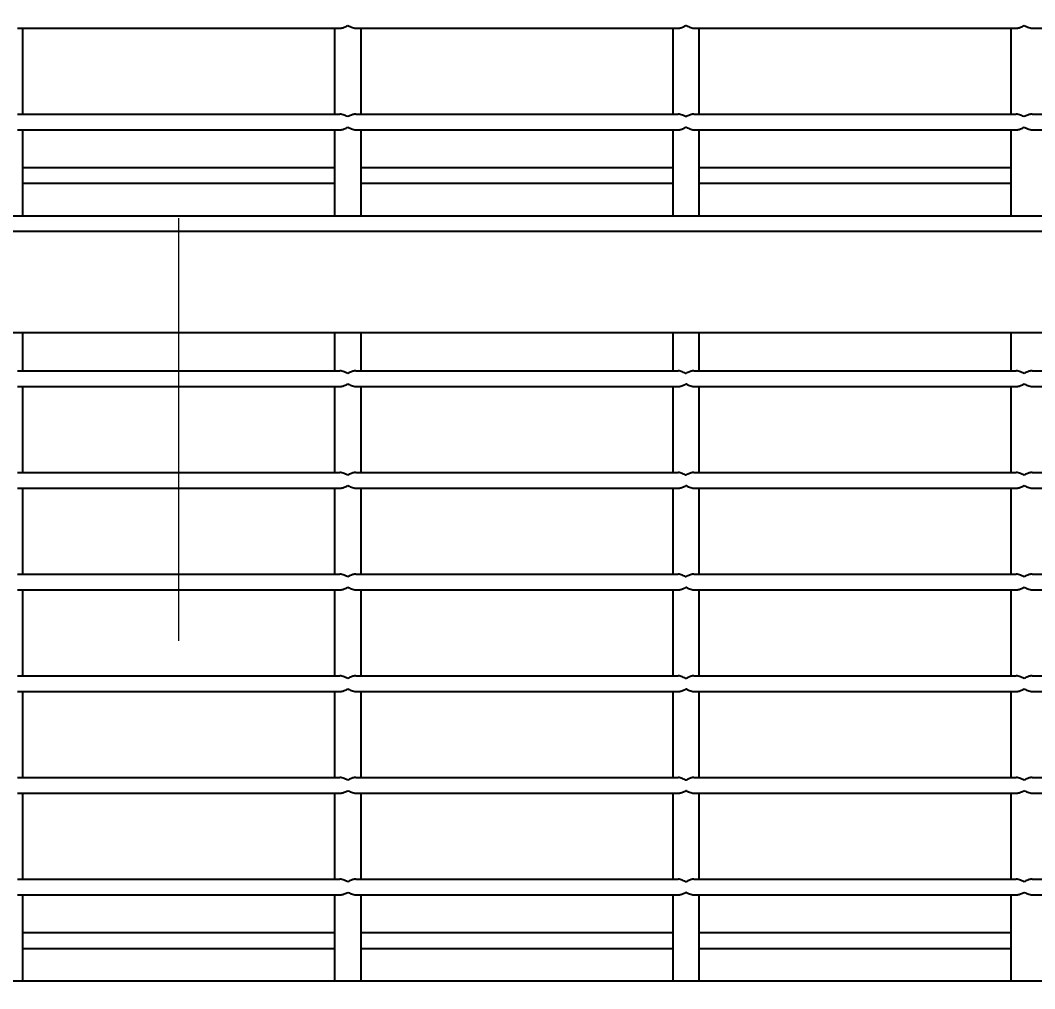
# Model space of a CAD drawing. Header units: millimetres. Extents: x 1293 to 41893, y 1011 to 26911.
# Drawn here: x 13346.9 to 13550.1, y 12121.7 to 12315.6 of the extents above; entities that cross this region are included whole.
import ezdxf

# ---------------------------------------------------------------- set-up
doc = ezdxf.new("R2010")
doc.units = ezdxf.units.MM
doc.header["$LTSCALE"] = 50
doc.linetypes.add('CENTERX2', pattern=[20.32, 12.7, -2.54, 2.54, -2.54])
doc.layers.add('CAPA_1', color=7, linetype='Continuous')
doc.styles.add('SLDTEXTSTYLE0', font='TXT', dxfattribs={"width": 0.75})
doc.dimstyles.new('SLDDIMSTYLE0', dxfattribs={"dimtxt": 100, "dimasz": 100, "dimexe": 0, "dimexo": 0.0625, "dimgap": 25, "dimtad": 2, "dimdec": 0, "dimlfac": 1.5, "dimrnd": 1e-09, "dimzin": 12, "dimdsep": 46, "dimtxsty": 'SLDTEXTSTYLE0', "dimsah": 1, "dimcen": 0.09, "dimadec": 0, "dimazin": 3, "dimtfac": 1, "dimtdec": 0, "dimtofl": 0, "dimtmove": 0, "dimatfit": 3, "dimfxl": 1, "dimfrac": 2, "dimtolj": 1, "dimtzin": 12, "dimarcsym": 0})

# ---------------------------------------------------------------- blocks, each defined once
blk = doc.blocks.new('_D_19')
at = {"layer": 'CAPA_1', "transparency": 16777216}
for p, q in [((16745.16, 13594.82), (16745.16, 10791.15)), ((13378.61, 10942.55), (13378.61, 10791.15)), ((13378.61, 10841.15), (16745.16, 10841.15))]:
    blk.add_line(p, q, dxfattribs=at)
for points in [[(13378.61, 10841.15), (13478.61, 10825.76), (13478.61, 10856.53)], [(16745.16, 10841.15), (16645.16, 10856.53), (16645.16, 10825.76)]]:
    blk.add_solid(points, dxfattribs=at)
at = {"layer": 'CAPA_1', "transparency": 16777216, "insert": (14914.11, 10970.05), "char_height": 100, "attachment_point": 1, "style": 'SLDTEXTSTYLE0'}
blk.add_mtext('5050', dxfattribs=at)

msp = doc.modelspace()

# ---------------------------------------------------------------- linework, layer by layer
at = {"color": 7, "linetype": 'Continuous', "lineweight": 25}
for p, q in [((13346.3343163, 12314.06043), (13410.8926497, 12314.06043)), ((13347.3926497, 12296.87543), (13347.3926497, 12314.06043)), ((13409.8343163, 12314.06043), (13409.8343163, 12296.87543)), ((13414.0676497, 12314.06043), (13478.625983, 12314.06043)), ((13415.125983, 12296.87543), (13415.125983, 12314.06043)), ((13477.5676497, 12314.06043), (13477.5676497, 12296.87543)), ((13481.800983, 12314.06043), (13546.3593163, 12314.06043)), ((13482.8593163, 12296.87543), (13482.8593163, 12314.06043)), ((13545.300983, 12314.06043), (13545.300983, 12296.87543)), ((13549.5343163, 12314.06043), (13614.0926497, 12314.06043)), ((13346.3343163, 12296.87543), (13410.8926497, 12296.87543)), ((13414.0676497, 12296.87543), (13478.625983, 12296.87543)), ((13481.800983, 12296.87543), (13546.3593163, 12296.87543)), ((13549.5343163, 12296.87543), (13614.0926497, 12296.87543)), ((13346.3343163, 12293.70043), (13410.8926497, 12293.70043)), ((13347.3926497, 12276.51543), (13347.3926497, 12293.70043)), ((13409.8343163, 12293.70043), (13409.8343163, 12276.51543)), ((13414.0676497, 12293.70043), (13478.625983, 12293.70043)), ((13415.125983, 12276.51543), (13415.125983, 12293.70043)), ((13477.5676497, 12293.70043), (13477.5676497, 12276.51543)), ((13481.800983, 12293.70043), (13546.3593163, 12293.70043)), ((13482.8593163, 12276.51543), (13482.8593163, 12293.70043)), ((13545.300983, 12293.70043), (13545.300983, 12276.51543)), ((13549.5343163, 12293.70043), (13614.0926497, 12293.70043)), ((13347.3926497, 12286.1865414), (13409.8343163, 12286.1865414)), ((13415.125983, 12286.1865414), (13477.5676497, 12286.1865414)), ((13482.8593163, 12286.1865414), (13545.300983, 12286.1865414)), ((13347.3926497, 12283.0115414), (13409.8343163, 12283.0115414)), ((13415.125983, 12283.0115414), (13477.5676497, 12283.0115414)), ((13482.8593163, 12283.0115414), (13545.300983, 12283.0115414)), ((13126.7301497, 12276.51543), (13630.4968163, 12276.51543)), ((13630.4968163, 12273.34043), (13126.7301497, 12273.34043)), ((13124.6101497, 12253.1287633), (13632.6168163, 12253.1287633)), ((13347.3926497, 12245.4665414), (13347.3926497, 12253.1287633)), ((13409.8343163, 12253.1287633), (13409.8343163, 12245.4665414)), ((13415.125983, 12245.4665414), (13415.125983, 12253.1287633)), ((13477.5676497, 12253.1287633), (13477.5676497, 12245.4665414)), ((13482.8593163, 12245.4665414), (13482.8593163, 12253.1287633)), ((13545.300983, 12253.1287633), (13545.300983, 12245.4665414)), ((13346.3343163, 12245.4665414), (13410.8926497, 12245.4665414)), ((13414.0676497, 12245.4665414), (13478.625983, 12245.4665414)), ((13481.800983, 12245.4665414), (13546.3593163, 12245.4665414)), ((13549.5343163, 12245.4665414), (13614.0926497, 12245.4665414)), ((13346.3343163, 12242.2915414), (13410.8926497, 12242.2915414)), ((13347.3926497, 12225.1065414), (13347.3926497, 12242.2915414)), ((13409.8343163, 12242.2915414), (13409.8343163, 12225.1065414)), ((13414.0676497, 12242.2915414), (13478.625983, 12242.2915414)), ((13415.125983, 12225.1065414), (13415.125983, 12242.2915414)), ((13477.5676497, 12242.2915414), (13477.5676497, 12225.1065414)), ((13481.800983, 12242.2915414), (13546.3593163, 12242.2915414)), ((13482.8593163, 12225.1065414), (13482.8593163, 12242.2915414)), ((13545.300983, 12242.2915414), (13545.300983, 12225.1065414)), ((13549.5343163, 12242.2915414), (13614.0926497, 12242.2915414)), ((13346.3343163, 12225.1065414), (13410.8926497, 12225.1065414)), ((13414.0676497, 12225.1065414), (13478.625983, 12225.1065414)), ((13481.800983, 12225.1065414), (13546.3593163, 12225.1065414)), ((13549.5343163, 12225.1065414), (13614.0926497, 12225.1065414)), ((13346.3343163, 12221.9315414), (13410.8926497, 12221.9315414)), ((13347.3926497, 12204.7465414), (13347.3926497, 12221.9315414)), ((13409.8343163, 12221.9315414), (13409.8343163, 12204.7465414)), ((13414.0676497, 12221.9315414), (13478.625983, 12221.9315414)), ((13415.125983, 12204.7465414), (13415.125983, 12221.9315414)), ((13477.5676497, 12221.9315414), (13477.5676497, 12204.7465414)), ((13481.800983, 12221.9315414), (13546.3593163, 12221.9315414)), ((13482.8593163, 12204.7465414), (13482.8593163, 12221.9315414)), ((13545.300983, 12221.9315414), (13545.300983, 12204.7465414)), ((13549.5343163, 12221.9315414), (13614.0926497, 12221.9315414)), ((13346.3343163, 12204.7465414), (13410.8926497, 12204.7465414)), ((13414.0676497, 12204.7465414), (13478.625983, 12204.7465414)), ((13481.800983, 12204.7465414), (13546.3593163, 12204.7465414)), ((13549.5343163, 12204.7465414), (13614.0926497, 12204.7465414)), ((13346.3343163, 12201.5715414), (13410.8926497, 12201.5715414)), ((13347.3926497, 12184.3865414), (13347.3926497, 12201.5715414)), ((13409.8343163, 12201.5715414), (13409.8343163, 12184.3865414)), ((13414.0676497, 12201.5715414), (13478.625983, 12201.5715414)), ((13415.125983, 12184.3865414), (13415.125983, 12201.5715414)), ((13477.5676497, 12201.5715414), (13477.5676497, 12184.3865414)), ((13481.800983, 12201.5715414), (13546.3593163, 12201.5715414)), ((13482.8593163, 12184.3865414), (13482.8593163, 12201.5715414)), ((13545.300983, 12201.5715414), (13545.300983, 12184.3865414)), ((13549.5343163, 12201.5715414), (13614.0926497, 12201.5715414)), ((13346.3343163, 12184.3865414), (13410.8926497, 12184.3865414)), ((13414.0676497, 12184.3865414), (13478.625983, 12184.3865414)), ((13481.800983, 12184.3865414), (13546.3593163, 12184.3865414)), ((13549.5343163, 12184.3865414), (13614.0926497, 12184.3865414)), ((13346.3343163, 12181.2115414), (13410.8926497, 12181.2115414)), ((13347.3926497, 12164.0265414), (13347.3926497, 12181.2115414)), ((13409.8343163, 12181.2115414), (13409.8343163, 12164.0265414)), ((13414.0676497, 12181.2115414), (13478.625983, 12181.2115414)), ((13415.125983, 12164.0265414), (13415.125983, 12181.2115414)), ((13477.5676497, 12181.2115414), (13477.5676497, 12164.0265414)), ((13481.800983, 12181.2115414), (13546.3593163, 12181.2115414)), ((13482.8593163, 12164.0265414), (13482.8593163, 12181.2115414)), ((13545.300983, 12181.2115414), (13545.300983, 12164.0265414)), ((13549.5343163, 12181.2115414), (13614.0926497, 12181.2115414)), ((13346.3343163, 12164.0265414), (13410.8926497, 12164.0265414)), ((13414.0676497, 12164.0265414), (13478.625983, 12164.0265414)), ((13481.800983, 12164.0265414), (13546.3593163, 12164.0265414)), ((13549.5343163, 12164.0265414), (13614.0926497, 12164.0265414)), ((13346.3343163, 12160.8515414), (13410.8926497, 12160.8515414)), ((13347.3926497, 12143.6665414), (13347.3926497, 12160.8515414)), ((13409.8343163, 12160.8515414), (13409.8343163, 12143.6665414)), ((13414.0676497, 12160.8515414), (13478.625983, 12160.8515414)), ((13415.125983, 12143.6665414), (13415.125983, 12160.8515414)), ((13477.5676497, 12160.8515414), (13477.5676497, 12143.6665414)), ((13481.800983, 12160.8515414), (13546.3593163, 12160.8515414)), ((13482.8593163, 12143.6665414), (13482.8593163, 12160.8515414)), ((13545.300983, 12160.8515414), (13545.300983, 12143.6665414)), ((13549.5343163, 12160.8515414), (13614.0926497, 12160.8515414)), ((13346.3343163, 12143.6665414), (13410.8926497, 12143.6665414)), ((13414.0676497, 12143.6665414), (13478.625983, 12143.6665414)), ((13481.800983, 12143.6665414), (13546.3593163, 12143.6665414)), ((13549.5343163, 12143.6665414), (13614.0926497, 12143.6665414)), ((13346.3343163, 12140.4915414), (13410.8926497, 12140.4915414)), ((13347.3926497, 12123.3065414), (13347.3926497, 12140.4915414)), ((13409.8343163, 12140.4915414), (13409.8343163, 12123.3065414)), ((13414.0676497, 12140.4915414), (13478.625983, 12140.4915414)), ((13415.125983, 12123.3065414), (13415.125983, 12140.4915414)), ((13477.5676497, 12140.4915414), (13477.5676497, 12123.3065414)), ((13481.800983, 12140.4915414), (13546.3593163, 12140.4915414)), ((13482.8593163, 12123.3065414), (13482.8593163, 12140.4915414)), ((13545.300983, 12140.4915414), (13545.300983, 12123.3065414)), ((13549.5343163, 12140.4915414), (13614.0926497, 12140.4915414)), ((13347.3926497, 12132.9776527), (13409.8343163, 12132.9776527)), ((13415.125983, 12132.9776527), (13477.5676497, 12132.9776527)), ((13482.8593163, 12132.9776527), (13545.300983, 12132.9776527)), ((13347.3926497, 12129.8026527), (13409.8343163, 12129.8026527)), ((13415.125983, 12129.8026527), (13477.5676497, 12129.8026527)), ((13482.8593163, 12129.8026527), (13545.300983, 12129.8026527)), ((13126.7301497, 12123.3065414), (13630.4968163, 12123.3065414))]:
    msp.add_line(p, q, dxfattribs=at)
for points, knots in [([(13410.8926497, 12314.06043), (13410.9771849, 12314.0669914), (13411.2544196, 12314.0885097), (13411.7894791, 12314.2833171), (13412.2408128, 12314.4825574), (13412.4775937, 12314.5884536), (13412.4801497, 12314.5895967)], [0, 0, 0, 0, 0.1723614537, 0.5652622384, 0.9953071929, 1, 1, 1, 1]), ([(13412.4801497, 12314.5895967), (13412.4827055, 12314.5884536), (13412.8026439, 12314.4453727), (13413.2781596, 12314.2331021), (13413.8008014, 12314.0767575), (13414.0015568, 12314.064474), (13414.0676497, 12314.06043)], [0, 0, 0, 0, 0.00469712726, 0.58797300745, 0.86435219951, 1, 1, 1, 1]), ([(13478.625983, 12314.06043), (13478.7105182, 12314.0669914), (13478.987753, 12314.0885097), (13479.5228124, 12314.2833171), (13479.9741461, 12314.4825574), (13480.210927, 12314.5884536), (13480.213483, 12314.5895967)], [0, 0, 0, 0, 0.1723614537, 0.5652622384, 0.9953071929, 1, 1, 1, 1]), ([(13480.213483, 12314.5895967), (13480.2160389, 12314.5884536), (13480.5359773, 12314.4453727), (13481.0114929, 12314.2331021), (13481.5341348, 12314.0767575), (13481.7348902, 12314.064474), (13481.800983, 12314.06043)], [0, 0, 0, 0, 0.0046971273, 0.5879730074, 0.8643521995, 1, 1, 1, 1]), ([(13546.3593163, 12314.06043), (13546.4438516, 12314.0669914), (13546.7210863, 12314.0885097), (13547.2561457, 12314.2833171), (13547.7074794, 12314.4825574), (13547.9442604, 12314.5884536), (13547.9468163, 12314.5895967)], [0, 0, 0, 0, 0.1723614537, 0.5652622384, 0.9953071929, 1, 1, 1, 1]), ([(13547.9468163, 12314.5895967), (13547.9493722, 12314.5884536), (13548.2693106, 12314.4453727), (13548.7448262, 12314.2331021), (13549.2674681, 12314.0767575), (13549.4682235, 12314.064474), (13549.5343163, 12314.06043)], [0, 0, 0, 0, 0.0046971273, 0.5879730075, 0.8643521995, 1, 1, 1, 1]), ([(13412.4801497, 12296.3462633), (13412.4775938, 12296.3474064), (13412.1576554, 12296.4904872), (13411.6821398, 12296.7027579), (13411.1594979, 12296.8591025), (13410.9587425, 12296.871386), (13410.8926497, 12296.87543)], [0, 0, 0, 0, 0.0046971273, 0.5879730074, 0.8643521995, 1, 1, 1, 1]), ([(13414.0676497, 12296.87543), (13413.9831144, 12296.8688686), (13413.7058797, 12296.8473503), (13413.1708202, 12296.6525429), (13412.7194866, 12296.4533026), (13412.4827056, 12296.3474064), (13412.4801497, 12296.3462633)], [0, 0, 0, 0, 0.1723614537, 0.5652622384, 0.9953071929, 1, 1, 1, 1]), ([(13480.213483, 12296.3462633), (13480.2109271, 12296.3474064), (13479.8909887, 12296.4904872), (13479.4154731, 12296.7027579), (13478.8928312, 12296.8591025), (13478.6920758, 12296.871386), (13478.625983, 12296.87543)], [0, 0, 0, 0, 0.0046971273, 0.5879730073, 0.8643521995, 1, 1, 1, 1]), ([(13481.800983, 12296.87543), (13481.7164478, 12296.8688686), (13481.439213, 12296.8473503), (13480.9041536, 12296.6525429), (13480.4528199, 12296.4533026), (13480.2160389, 12296.3474064), (13480.213483, 12296.3462633)], [0, 0, 0, 0, 0.1723614537, 0.5652622384, 0.9953071929, 1, 1, 1, 1]), ([(13547.9468163, 12296.3462633), (13547.9442604, 12296.3474064), (13547.6243221, 12296.4904872), (13547.1488064, 12296.7027579), (13546.6261645, 12296.8591025), (13546.4254092, 12296.871386), (13546.3593163, 12296.87543)], [0, 0, 0, 0, 0.00469712726, 0.58797300743, 0.86435219951, 1, 1, 1, 1]), ([(13549.5343163, 12296.87543), (13549.4497811, 12296.8688686), (13549.1725464, 12296.8473503), (13548.6374869, 12296.6525429), (13548.1861532, 12296.4533026), (13547.9493723, 12296.3474064), (13547.9468163, 12296.3462633)], [0, 0, 0, 0, 0.1723614537, 0.5652622384, 0.9953071929, 1, 1, 1, 1]), ([(13410.8926497, 12293.70043), (13410.9771849, 12293.7069914), (13411.2544196, 12293.7285097), (13411.7894791, 12293.9233171), (13412.2408128, 12294.1225574), (13412.4775937, 12294.2284536), (13412.4801497, 12294.2295967)], [0, 0, 0, 0, 0.1723614537, 0.5652622384, 0.9953071929, 1, 1, 1, 1]), ([(13412.4801497, 12294.2295967), (13412.4827055, 12294.2284536), (13412.8026439, 12294.0853727), (13413.2781596, 12293.8731021), (13413.8008014, 12293.7167575), (13414.0015568, 12293.704474), (13414.0676497, 12293.70043)], [0, 0, 0, 0, 0.00469712726, 0.58797300745, 0.86435219951, 1, 1, 1, 1]), ([(13478.625983, 12293.70043), (13478.7105182, 12293.7069914), (13478.987753, 12293.7285097), (13479.5228124, 12293.9233171), (13479.9741461, 12294.1225574), (13480.210927, 12294.2284536), (13480.213483, 12294.2295967)], [0, 0, 0, 0, 0.1723614537, 0.5652622384, 0.9953071929, 1, 1, 1, 1]), ([(13480.213483, 12294.2295967), (13480.2160389, 12294.2284536), (13480.5359773, 12294.0853727), (13481.0114929, 12293.8731021), (13481.5341348, 12293.7167575), (13481.7348902, 12293.704474), (13481.800983, 12293.70043)], [0, 0, 0, 0, 0.0046971273, 0.5879730074, 0.8643521995, 1, 1, 1, 1]), ([(13546.3593163, 12293.70043), (13546.4438516, 12293.7069914), (13546.7210863, 12293.7285097), (13547.2561457, 12293.9233171), (13547.7074794, 12294.1225574), (13547.9442604, 12294.2284536), (13547.9468163, 12294.2295967)], [0, 0, 0, 0, 0.1723614537, 0.5652622384, 0.9953071929, 1, 1, 1, 1]), ([(13547.9468163, 12294.2295967), (13547.9493722, 12294.2284536), (13548.2693106, 12294.0853727), (13548.7448262, 12293.8731021), (13549.2674681, 12293.7167575), (13549.4682235, 12293.704474), (13549.5343163, 12293.70043)], [0, 0, 0, 0, 0.0046971273, 0.5879730075, 0.8643521995, 1, 1, 1, 1]), ([(13412.4801497, 12244.9373747), (13412.4775938, 12244.9385177), (13412.1576554, 12245.0815986), (13411.6821398, 12245.2938693), (13411.1594979, 12245.4502138), (13410.9587425, 12245.4624974), (13410.8926497, 12245.4665414)], [0, 0, 0, 0, 0.0046971273, 0.5879730074, 0.8643521995, 1, 1, 1, 1]), ([(13414.0676497, 12245.4665414), (13413.9831144, 12245.4599799), (13413.7058797, 12245.4384616), (13413.1708202, 12245.2436542), (13412.7194866, 12245.044414), (13412.4827056, 12244.9385178), (13412.4801497, 12244.9373747)], [0, 0, 0, 0, 0.1723614537, 0.5652622384, 0.9953071929, 1, 1, 1, 1]), ([(13480.213483, 12244.9373747), (13480.2109271, 12244.9385177), (13479.8909887, 12245.0815986), (13479.4154731, 12245.2938693), (13478.8928312, 12245.4502138), (13478.6920758, 12245.4624974), (13478.625983, 12245.4665414)], [0, 0, 0, 0, 0.0046971273, 0.5879730073, 0.8643521995, 1, 1, 1, 1]), ([(13481.800983, 12245.4665414), (13481.7164478, 12245.4599799), (13481.439213, 12245.4384616), (13480.9041536, 12245.2436542), (13480.4528199, 12245.044414), (13480.2160389, 12244.9385178), (13480.213483, 12244.9373747)], [0, 0, 0, 0, 0.1723614537, 0.5652622384, 0.9953071929, 1, 1, 1, 1]), ([(13547.9468163, 12244.9373747), (13547.9442604, 12244.9385177), (13547.6243221, 12245.0815986), (13547.1488064, 12245.2938693), (13546.6261645, 12245.4502138), (13546.4254092, 12245.4624974), (13546.3593163, 12245.4665414)], [0, 0, 0, 0, 0.0046971273, 0.5879730074, 0.8643521995, 1, 1, 1, 1]), ([(13549.5343163, 12245.4665414), (13549.4497811, 12245.4599799), (13549.1725464, 12245.4384616), (13548.6374869, 12245.2436542), (13548.1861532, 12245.044414), (13547.9493723, 12244.9385178), (13547.9468163, 12244.9373747)], [0, 0, 0, 0, 0.1723614537, 0.5652622384, 0.9953071929, 1, 1, 1, 1]), ([(13410.8926497, 12242.2915414), (13410.9771849, 12242.2981028), (13411.2544196, 12242.3196211), (13411.7894791, 12242.5144285), (13412.2408128, 12242.7136688), (13412.4775937, 12242.8195649), (13412.4801497, 12242.820708)], [0, 0, 0, 0, 0.1723614537, 0.5652622384, 0.9953071929, 1, 1, 1, 1]), ([(13412.4801497, 12242.820708), (13412.4827055, 12242.819565), (13412.8026439, 12242.6764841), (13413.2781596, 12242.4642135), (13413.8008014, 12242.3078689), (13414.0015568, 12242.2955854), (13414.0676497, 12242.2915414)], [0, 0, 0, 0, 0.0046971273, 0.5879730075, 0.8643521995, 1, 1, 1, 1]), ([(13478.625983, 12242.2915414), (13478.7105182, 12242.2981028), (13478.987753, 12242.3196211), (13479.5228124, 12242.5144285), (13479.9741461, 12242.7136688), (13480.210927, 12242.8195649), (13480.213483, 12242.820708)], [0, 0, 0, 0, 0.1723614537, 0.5652622384, 0.9953071929, 1, 1, 1, 1]), ([(13480.213483, 12242.820708), (13480.2160389, 12242.819565), (13480.5359773, 12242.6764841), (13481.0114929, 12242.4642135), (13481.5341348, 12242.3078689), (13481.7348902, 12242.2955854), (13481.800983, 12242.2915414)], [0, 0, 0, 0, 0.0046971273, 0.5879730074, 0.8643521995, 1, 1, 1, 1]), ([(13546.3593163, 12242.2915414), (13546.4438516, 12242.2981028), (13546.7210863, 12242.3196211), (13547.2561457, 12242.5144285), (13547.7074794, 12242.7136688), (13547.9442604, 12242.8195649), (13547.9468163, 12242.820708)], [0, 0, 0, 0, 0.1723614537, 0.5652622384, 0.9953071929, 1, 1, 1, 1]), ([(13547.9468163, 12242.820708), (13547.9493722, 12242.819565), (13548.2693106, 12242.6764841), (13548.7448262, 12242.4642135), (13549.2674681, 12242.3078689), (13549.4682235, 12242.2955854), (13549.5343163, 12242.2915414)], [0, 0, 0, 0, 0.0046971273, 0.5879730075, 0.8643521995, 1, 1, 1, 1]), ([(13412.4801497, 12224.5773747), (13412.4775938, 12224.5785177), (13412.1576554, 12224.7215986), (13411.6821398, 12224.9338693), (13411.1594979, 12225.0902138), (13410.9587425, 12225.1024974), (13410.8926497, 12225.1065414)], [0, 0, 0, 0, 0.0046971273, 0.5879730074, 0.8643521995, 1, 1, 1, 1]), ([(13414.0676497, 12225.1065414), (13413.9831144, 12225.0999799), (13413.7058797, 12225.0784616), (13413.1708202, 12224.8836542), (13412.7194866, 12224.684414), (13412.4827056, 12224.5785178), (13412.4801497, 12224.5773747)], [0, 0, 0, 0, 0.17236145372, 0.56526223842, 0.99530719289, 1, 1, 1, 1]), ([(13480.213483, 12224.5773747), (13480.2109271, 12224.5785177), (13479.8909887, 12224.7215986), (13479.4154731, 12224.9338693), (13478.8928312, 12225.0902138), (13478.6920758, 12225.1024974), (13478.625983, 12225.1065414)], [0, 0, 0, 0, 0.0046971273, 0.5879730073, 0.8643521995, 1, 1, 1, 1]), ([(13481.800983, 12225.1065414), (13481.7164478, 12225.0999799), (13481.439213, 12225.0784616), (13480.9041536, 12224.8836542), (13480.4528199, 12224.684414), (13480.2160389, 12224.5785178), (13480.213483, 12224.5773747)], [0, 0, 0, 0, 0.1723614537, 0.5652622384, 0.9953071929, 1, 1, 1, 1]), ([(13547.9468163, 12224.5773747), (13547.9442604, 12224.5785177), (13547.6243221, 12224.7215986), (13547.1488064, 12224.9338693), (13546.6261645, 12225.0902138), (13546.4254092, 12225.1024974), (13546.3593163, 12225.1065414)], [0, 0, 0, 0, 0.0046971273, 0.5879730074, 0.8643521995, 1, 1, 1, 1]), ([(13549.5343163, 12225.1065414), (13549.4497811, 12225.0999799), (13549.1725464, 12225.0784616), (13548.6374869, 12224.8836542), (13548.1861532, 12224.684414), (13547.9493723, 12224.5785178), (13547.9468163, 12224.5773747)], [0, 0, 0, 0, 0.1723614537, 0.5652622384, 0.9953071929, 1, 1, 1, 1]), ([(13410.8926497, 12221.9315414), (13410.9771849, 12221.9381028), (13411.2544196, 12221.9596211), (13411.7894791, 12222.1544285), (13412.2408128, 12222.3536688), (13412.4775937, 12222.4595649), (13412.4801497, 12222.460708)], [0, 0, 0, 0, 0.1723614537, 0.5652622384, 0.9953071929, 1, 1, 1, 1]), ([(13412.4801497, 12222.460708), (13412.4827055, 12222.459565), (13412.8026439, 12222.3164841), (13413.2781596, 12222.1042135), (13413.8008014, 12221.9478689), (13414.0015568, 12221.9355854), (13414.0676497, 12221.9315414)], [0, 0, 0, 0, 0.0046971273, 0.5879730075, 0.8643521995, 1, 1, 1, 1]), ([(13478.625983, 12221.9315414), (13478.7105182, 12221.9381028), (13478.987753, 12221.9596211), (13479.5228124, 12222.1544285), (13479.9741461, 12222.3536688), (13480.210927, 12222.4595649), (13480.213483, 12222.460708)], [0, 0, 0, 0, 0.1723614537, 0.5652622384, 0.9953071929, 1, 1, 1, 1]), ([(13480.213483, 12222.460708), (13480.2160389, 12222.459565), (13480.5359773, 12222.3164841), (13481.0114929, 12222.1042135), (13481.5341348, 12221.9478689), (13481.7348902, 12221.9355854), (13481.800983, 12221.9315414)], [0, 0, 0, 0, 0.0046971273, 0.5879730074, 0.8643521995, 1, 1, 1, 1]), ([(13546.3593163, 12221.9315414), (13546.4438516, 12221.9381028), (13546.7210863, 12221.9596211), (13547.2561457, 12222.1544285), (13547.7074794, 12222.3536688), (13547.9442604, 12222.4595649), (13547.9468163, 12222.460708)], [0, 0, 0, 0, 0.1723614537, 0.5652622384, 0.9953071929, 1, 1, 1, 1]), ([(13547.9468163, 12222.460708), (13547.9493722, 12222.459565), (13548.2693106, 12222.3164841), (13548.7448262, 12222.1042135), (13549.2674681, 12221.9478689), (13549.4682235, 12221.9355854), (13549.5343163, 12221.9315414)], [0, 0, 0, 0, 0.0046971273, 0.5879730075, 0.8643521995, 1, 1, 1, 1]), ([(13412.4801497, 12204.2173747), (13412.4775938, 12204.2185177), (13412.1576554, 12204.3615986), (13411.6821398, 12204.5738693), (13411.1594979, 12204.7302138), (13410.9587425, 12204.7424974), (13410.8926497, 12204.7465414)], [0, 0, 0, 0, 0.0046971273, 0.5879730074, 0.8643521995, 1, 1, 1, 1]), ([(13414.0676497, 12204.7465414), (13413.9831144, 12204.7399799), (13413.7058797, 12204.7184616), (13413.1708202, 12204.5236542), (13412.7194866, 12204.324414), (13412.4827056, 12204.2185178), (13412.4801497, 12204.2173747)], [0, 0, 0, 0, 0.1723614537, 0.5652622384, 0.9953071929, 1, 1, 1, 1]), ([(13480.213483, 12204.2173747), (13480.2109271, 12204.2185177), (13479.8909887, 12204.3615986), (13479.4154731, 12204.5738693), (13478.8928312, 12204.7302138), (13478.6920758, 12204.7424974), (13478.625983, 12204.7465414)], [0, 0, 0, 0, 0.0046971273, 0.5879730073, 0.8643521995, 1, 1, 1, 1]), ([(13481.800983, 12204.7465414), (13481.7164478, 12204.7399799), (13481.439213, 12204.7184616), (13480.9041536, 12204.5236542), (13480.4528199, 12204.324414), (13480.2160389, 12204.2185178), (13480.213483, 12204.2173747)], [0, 0, 0, 0, 0.1723614537, 0.5652622384, 0.9953071929, 1, 1, 1, 1]), ([(13547.9468163, 12204.2173747), (13547.9442604, 12204.2185177), (13547.6243221, 12204.3615986), (13547.1488064, 12204.5738693), (13546.6261645, 12204.7302138), (13546.4254092, 12204.7424974), (13546.3593163, 12204.7465414)], [0, 0, 0, 0, 0.0046971273, 0.5879730074, 0.8643521995, 1, 1, 1, 1]), ([(13549.5343163, 12204.7465414), (13549.4497811, 12204.7399799), (13549.1725464, 12204.7184616), (13548.6374869, 12204.5236542), (13548.1861532, 12204.324414), (13547.9493723, 12204.2185178), (13547.9468163, 12204.2173747)], [0, 0, 0, 0, 0.17236145372, 0.56526223842, 0.99530719289, 1, 1, 1, 1]), ([(13410.8926497, 12201.5715414), (13410.9771849, 12201.5781028), (13411.2544196, 12201.5996211), (13411.7894791, 12201.7944285), (13412.2408128, 12201.9936688), (13412.4775937, 12202.0995649), (13412.4801497, 12202.100708)], [0, 0, 0, 0, 0.1723614537, 0.5652622384, 0.9953071929, 1, 1, 1, 1]), ([(13412.4801497, 12202.100708), (13412.4827055, 12202.099565), (13412.8026439, 12201.9564841), (13413.2781596, 12201.7442135), (13413.8008014, 12201.5878689), (13414.0015568, 12201.5755854), (13414.0676497, 12201.5715414)], [0, 0, 0, 0, 0.00469712726, 0.58797300745, 0.86435219951, 1, 1, 1, 1]), ([(13478.625983, 12201.5715414), (13478.7105182, 12201.5781028), (13478.987753, 12201.5996211), (13479.5228124, 12201.7944285), (13479.9741461, 12201.9936688), (13480.210927, 12202.0995649), (13480.213483, 12202.100708)], [0, 0, 0, 0, 0.1723614537, 0.5652622384, 0.9953071929, 1, 1, 1, 1]), ([(13480.213483, 12202.100708), (13480.2160389, 12202.099565), (13480.5359773, 12201.9564841), (13481.0114929, 12201.7442135), (13481.5341348, 12201.5878689), (13481.7348902, 12201.5755854), (13481.800983, 12201.5715414)], [0, 0, 0, 0, 0.0046971273, 0.5879730074, 0.8643521995, 1, 1, 1, 1]), ([(13546.3593163, 12201.5715414), (13546.4438516, 12201.5781028), (13546.7210863, 12201.5996211), (13547.2561457, 12201.7944285), (13547.7074794, 12201.9936688), (13547.9442604, 12202.0995649), (13547.9468163, 12202.100708)], [0, 0, 0, 0, 0.1723614537, 0.5652622384, 0.9953071929, 1, 1, 1, 1]), ([(13547.9468163, 12202.100708), (13547.9493722, 12202.099565), (13548.2693106, 12201.9564841), (13548.7448262, 12201.7442135), (13549.2674681, 12201.5878689), (13549.4682235, 12201.5755854), (13549.5343163, 12201.5715414)], [0, 0, 0, 0, 0.0046971273, 0.5879730075, 0.8643521995, 1, 1, 1, 1]), ([(13412.4801497, 12183.8573747), (13412.4775938, 12183.8585177), (13412.1576554, 12184.0015986), (13411.6821398, 12184.2138693), (13411.1594979, 12184.3702138), (13410.9587425, 12184.3824974), (13410.8926497, 12184.3865414)], [0, 0, 0, 0, 0.00469712726, 0.58797300742, 0.86435219951, 1, 1, 1, 1]), ([(13414.0676497, 12184.3865414), (13413.9831144, 12184.3799799), (13413.7058797, 12184.3584616), (13413.1708202, 12184.1636542), (13412.7194866, 12183.964414), (13412.4827056, 12183.8585178), (13412.4801497, 12183.8573747)], [0, 0, 0, 0, 0.1723614537, 0.5652622384, 0.9953071929, 1, 1, 1, 1]), ([(13480.213483, 12183.8573747), (13480.2109271, 12183.8585177), (13479.8909887, 12184.0015986), (13479.4154731, 12184.2138693), (13478.8928312, 12184.3702138), (13478.6920758, 12184.3824974), (13478.625983, 12184.3865414)], [0, 0, 0, 0, 0.0046971273, 0.5879730073, 0.8643521995, 1, 1, 1, 1]), ([(13481.800983, 12184.3865414), (13481.7164478, 12184.3799799), (13481.439213, 12184.3584616), (13480.9041536, 12184.1636542), (13480.4528199, 12183.964414), (13480.2160389, 12183.8585178), (13480.213483, 12183.8573747)], [0, 0, 0, 0, 0.1723614537, 0.5652622384, 0.9953071929, 1, 1, 1, 1]), ([(13547.9468163, 12183.8573747), (13547.9442604, 12183.8585177), (13547.6243221, 12184.0015986), (13547.1488064, 12184.2138693), (13546.6261645, 12184.3702138), (13546.4254092, 12184.3824974), (13546.3593163, 12184.3865414)], [0, 0, 0, 0, 0.0046971273, 0.5879730074, 0.8643521995, 1, 1, 1, 1]), ([(13549.5343163, 12184.3865414), (13549.4497811, 12184.3799799), (13549.1725464, 12184.3584616), (13548.6374869, 12184.1636542), (13548.1861532, 12183.964414), (13547.9493723, 12183.8585178), (13547.9468163, 12183.8573747)], [0, 0, 0, 0, 0.1723614537, 0.5652622384, 0.9953071929, 1, 1, 1, 1]), ([(13410.8926497, 12181.2115414), (13410.9771849, 12181.2181028), (13411.2544196, 12181.2396211), (13411.7894791, 12181.4344285), (13412.2408128, 12181.6336688), (13412.4775937, 12181.7395649), (13412.4801497, 12181.740708)], [0, 0, 0, 0, 0.1723614537, 0.5652622384, 0.9953071929, 1, 1, 1, 1]), ([(13412.4801497, 12181.740708), (13412.4827055, 12181.739565), (13412.8026439, 12181.5964841), (13413.2781596, 12181.3842135), (13413.8008014, 12181.2278689), (13414.0015568, 12181.2155854), (13414.0676497, 12181.2115414)], [0, 0, 0, 0, 0.0046971273, 0.5879730075, 0.8643521995, 1, 1, 1, 1]), ([(13478.625983, 12181.2115414), (13478.7105182, 12181.2181028), (13478.987753, 12181.2396211), (13479.5228124, 12181.4344285), (13479.9741461, 12181.6336688), (13480.210927, 12181.7395649), (13480.213483, 12181.740708)], [0, 0, 0, 0, 0.1723614537, 0.5652622384, 0.9953071929, 1, 1, 1, 1]), ([(13480.213483, 12181.740708), (13480.2160389, 12181.739565), (13480.5359773, 12181.5964841), (13481.0114929, 12181.3842135), (13481.5341348, 12181.2278689), (13481.7348902, 12181.2155854), (13481.800983, 12181.2115414)], [0, 0, 0, 0, 0.0046971273, 0.5879730074, 0.8643521995, 1, 1, 1, 1]), ([(13546.3593163, 12181.2115414), (13546.4438516, 12181.2181028), (13546.7210863, 12181.2396211), (13547.2561457, 12181.4344285), (13547.7074794, 12181.6336688), (13547.9442604, 12181.7395649), (13547.9468163, 12181.740708)], [0, 0, 0, 0, 0.1723614537, 0.5652622384, 0.9953071929, 1, 1, 1, 1]), ([(13547.9468163, 12181.740708), (13547.9493722, 12181.739565), (13548.2693106, 12181.5964841), (13548.7448262, 12181.3842135), (13549.2674681, 12181.2278689), (13549.4682235, 12181.2155854), (13549.5343163, 12181.2115414)], [0, 0, 0, 0, 0.0046971273, 0.5879730075, 0.8643521995, 1, 1, 1, 1]), ([(13412.4801497, 12163.4973747), (13412.4775938, 12163.4985177), (13412.1576554, 12163.6415986), (13411.6821398, 12163.8538693), (13411.1594979, 12164.0102138), (13410.9587425, 12164.0224974), (13410.8926497, 12164.0265414)], [0, 0, 0, 0, 0.00469712726, 0.58797300742, 0.86435219951, 1, 1, 1, 1]), ([(13414.0676497, 12164.0265414), (13413.9831144, 12164.0199799), (13413.7058797, 12163.9984616), (13413.1708202, 12163.8036542), (13412.7194866, 12163.604414), (13412.4827056, 12163.4985178), (13412.4801497, 12163.4973747)], [0, 0, 0, 0, 0.1723614537, 0.5652622384, 0.9953071929, 1, 1, 1, 1]), ([(13480.213483, 12163.4973747), (13480.2109271, 12163.4985177), (13479.8909887, 12163.6415986), (13479.4154731, 12163.8538693), (13478.8928312, 12164.0102138), (13478.6920758, 12164.0224974), (13478.625983, 12164.0265414)], [0, 0, 0, 0, 0.0046971273, 0.5879730073, 0.8643521995, 1, 1, 1, 1]), ([(13481.800983, 12164.0265414), (13481.7164478, 12164.0199799), (13481.439213, 12163.9984616), (13480.9041536, 12163.8036542), (13480.4528199, 12163.604414), (13480.2160389, 12163.4985178), (13480.213483, 12163.4973747)], [0, 0, 0, 0, 0.1723614537, 0.5652622384, 0.9953071929, 1, 1, 1, 1]), ([(13547.9468163, 12163.4973747), (13547.9442604, 12163.4985177), (13547.6243221, 12163.6415986), (13547.1488064, 12163.8538693), (13546.6261645, 12164.0102138), (13546.4254092, 12164.0224974), (13546.3593163, 12164.0265414)], [0, 0, 0, 0, 0.0046971273, 0.5879730074, 0.8643521995, 1, 1, 1, 1]), ([(13549.5343163, 12164.0265414), (13549.4497811, 12164.0199799), (13549.1725464, 12163.9984616), (13548.6374869, 12163.8036542), (13548.1861532, 12163.604414), (13547.9493723, 12163.4985178), (13547.9468163, 12163.4973747)], [0, 0, 0, 0, 0.1723614537, 0.5652622384, 0.9953071929, 1, 1, 1, 1]), ([(13410.8926497, 12160.8515414), (13410.9771849, 12160.8581028), (13411.2544196, 12160.8796211), (13411.7894791, 12161.0744285), (13412.2408128, 12161.2736688), (13412.4775937, 12161.3795649), (13412.4801497, 12161.380708)], [0, 0, 0, 0, 0.1723614537, 0.5652622384, 0.9953071929, 1, 1, 1, 1]), ([(13412.4801497, 12161.380708), (13412.4827055, 12161.379565), (13412.8026439, 12161.2364841), (13413.2781596, 12161.0242135), (13413.8008014, 12160.8678689), (13414.0015568, 12160.8555854), (13414.0676497, 12160.8515414)], [0, 0, 0, 0, 0.00469712726, 0.58797300745, 0.86435219951, 1, 1, 1, 1]), ([(13478.625983, 12160.8515414), (13478.7105182, 12160.8581028), (13478.987753, 12160.8796211), (13479.5228124, 12161.0744285), (13479.9741461, 12161.2736688), (13480.210927, 12161.3795649), (13480.213483, 12161.380708)], [0, 0, 0, 0, 0.1723614537, 0.5652622384, 0.9953071929, 1, 1, 1, 1]), ([(13480.213483, 12161.380708), (13480.2160389, 12161.379565), (13480.5359773, 12161.2364841), (13481.0114929, 12161.0242135), (13481.5341348, 12160.8678689), (13481.7348902, 12160.8555854), (13481.800983, 12160.8515414)], [0, 0, 0, 0, 0.0046971273, 0.5879730074, 0.8643521995, 1, 1, 1, 1]), ([(13546.3593163, 12160.8515414), (13546.4438516, 12160.8581028), (13546.7210863, 12160.8796211), (13547.2561457, 12161.0744285), (13547.7074794, 12161.2736688), (13547.9442604, 12161.3795649), (13547.9468163, 12161.380708)], [0, 0, 0, 0, 0.1723614537, 0.5652622384, 0.9953071929, 1, 1, 1, 1]), ([(13547.9468163, 12161.380708), (13547.9493722, 12161.379565), (13548.2693106, 12161.2364841), (13548.7448262, 12161.0242135), (13549.2674681, 12160.8678689), (13549.4682235, 12160.8555854), (13549.5343163, 12160.8515414)], [0, 0, 0, 0, 0.0046971273, 0.5879730075, 0.8643521995, 1, 1, 1, 1]), ([(13412.4801497, 12143.1373747), (13412.4775938, 12143.1385177), (13412.1576554, 12143.2815986), (13411.6821398, 12143.4938693), (13411.1594979, 12143.6502138), (13410.9587425, 12143.6624974), (13410.8926497, 12143.6665414)], [0, 0, 0, 0, 0.0046971273, 0.5879730074, 0.8643521995, 1, 1, 1, 1]), ([(13414.0676497, 12143.6665414), (13413.9831144, 12143.6599799), (13413.7058797, 12143.6384616), (13413.1708202, 12143.4436542), (13412.7194866, 12143.244414), (13412.4827056, 12143.1385178), (13412.4801497, 12143.1373747)], [0, 0, 0, 0, 0.1723614537, 0.5652622384, 0.9953071929, 1, 1, 1, 1]), ([(13480.213483, 12143.1373747), (13480.2109271, 12143.1385177), (13479.8909887, 12143.2815986), (13479.4154731, 12143.4938693), (13478.8928312, 12143.6502138), (13478.6920758, 12143.6624974), (13478.625983, 12143.6665414)], [0, 0, 0, 0, 0.0046971273, 0.5879730073, 0.8643521995, 1, 1, 1, 1]), ([(13481.800983, 12143.6665414), (13481.7164478, 12143.6599799), (13481.439213, 12143.6384616), (13480.9041536, 12143.4436542), (13480.4528199, 12143.244414), (13480.2160389, 12143.1385178), (13480.213483, 12143.1373747)], [0, 0, 0, 0, 0.1723614537, 0.5652622384, 0.9953071929, 1, 1, 1, 1]), ([(13547.9468163, 12143.1373747), (13547.9442604, 12143.1385177), (13547.6243221, 12143.2815986), (13547.1488064, 12143.4938693), (13546.6261645, 12143.6502138), (13546.4254092, 12143.6624974), (13546.3593163, 12143.6665414)], [0, 0, 0, 0, 0.0046971273, 0.5879730074, 0.8643521995, 1, 1, 1, 1]), ([(13549.5343163, 12143.6665414), (13549.4497811, 12143.6599799), (13549.1725464, 12143.6384616), (13548.6374869, 12143.4436542), (13548.1861532, 12143.244414), (13547.9493723, 12143.1385178), (13547.9468163, 12143.1373747)], [0, 0, 0, 0, 0.1723614537, 0.5652622384, 0.9953071929, 1, 1, 1, 1]), ([(13410.8926497, 12140.4915414), (13410.9771849, 12140.4981028), (13411.2544196, 12140.5196211), (13411.7894791, 12140.7144285), (13412.2408128, 12140.9136688), (13412.4775937, 12141.0195649), (13412.4801497, 12141.020708)], [0, 0, 0, 0, 0.1723614537, 0.5652622384, 0.9953071929, 1, 1, 1, 1]), ([(13412.4801497, 12141.020708), (13412.4827055, 12141.019565), (13412.8026439, 12140.8764841), (13413.2781596, 12140.6642135), (13413.8008014, 12140.5078689), (13414.0015568, 12140.4955854), (13414.0676497, 12140.4915414)], [0, 0, 0, 0, 0.00469712726, 0.58797300745, 0.86435219951, 1, 1, 1, 1]), ([(13478.625983, 12140.4915414), (13478.7105182, 12140.4981028), (13478.987753, 12140.5196211), (13479.5228124, 12140.7144285), (13479.9741461, 12140.9136688), (13480.210927, 12141.0195649), (13480.213483, 12141.020708)], [0, 0, 0, 0, 0.1723614537, 0.5652622384, 0.9953071929, 1, 1, 1, 1]), ([(13480.213483, 12141.020708), (13480.2160389, 12141.019565), (13480.5359773, 12140.8764841), (13481.0114929, 12140.6642135), (13481.5341348, 12140.5078689), (13481.7348902, 12140.4955854), (13481.800983, 12140.4915414)], [0, 0, 0, 0, 0.0046971273, 0.5879730074, 0.8643521995, 1, 1, 1, 1]), ([(13546.3593163, 12140.4915414), (13546.4438516, 12140.4981028), (13546.7210863, 12140.5196211), (13547.2561457, 12140.7144285), (13547.7074794, 12140.9136688), (13547.9442604, 12141.0195649), (13547.9468163, 12141.020708)], [0, 0, 0, 0, 0.1723614537, 0.5652622384, 0.9953071929, 1, 1, 1, 1]), ([(13547.9468163, 12141.020708), (13547.9493722, 12141.019565), (13548.2693106, 12140.8764841), (13548.7448262, 12140.6642135), (13549.2674681, 12140.5078689), (13549.4682235, 12140.4955854), (13549.5343163, 12140.4915414)], [0, 0, 0, 0, 0.0046971273, 0.5879730075, 0.8643521995, 1, 1, 1, 1])]:
    msp.add_open_spline(points, degree=3, knots=knots, dxfattribs=at)
at = {"layer": 'CAPA_1', "linetype": 'CENTERX2', "lineweight": 18, "ltscale": 0.666667}
msp.add_line((13378.6101497, 11006.0549012), (13378.6101497, 13356.5065398), dxfattribs=at)

# ---------------------------------------------------------------- dimensions: what is measured, and where the dimension line sits
at = {"layer": 'CAPA_1'}
dim = msp.add_linear_dim(base=(16745.1618891, 10841.1478125), p1=(13378.6101497, 11006.0549012), p2=(16745.1618891, 13658.3232972), dimstyle='SLDDIMSTYLE0', dxfattribs=at)
dim.commit()
dim.dimension.update_dxf_attribs({"geometry": '_D_19', "text_midpoint": (15061.8860194, 10841.1478125), "dimtype": 160})

doc.saveas('drawing.dxf')
